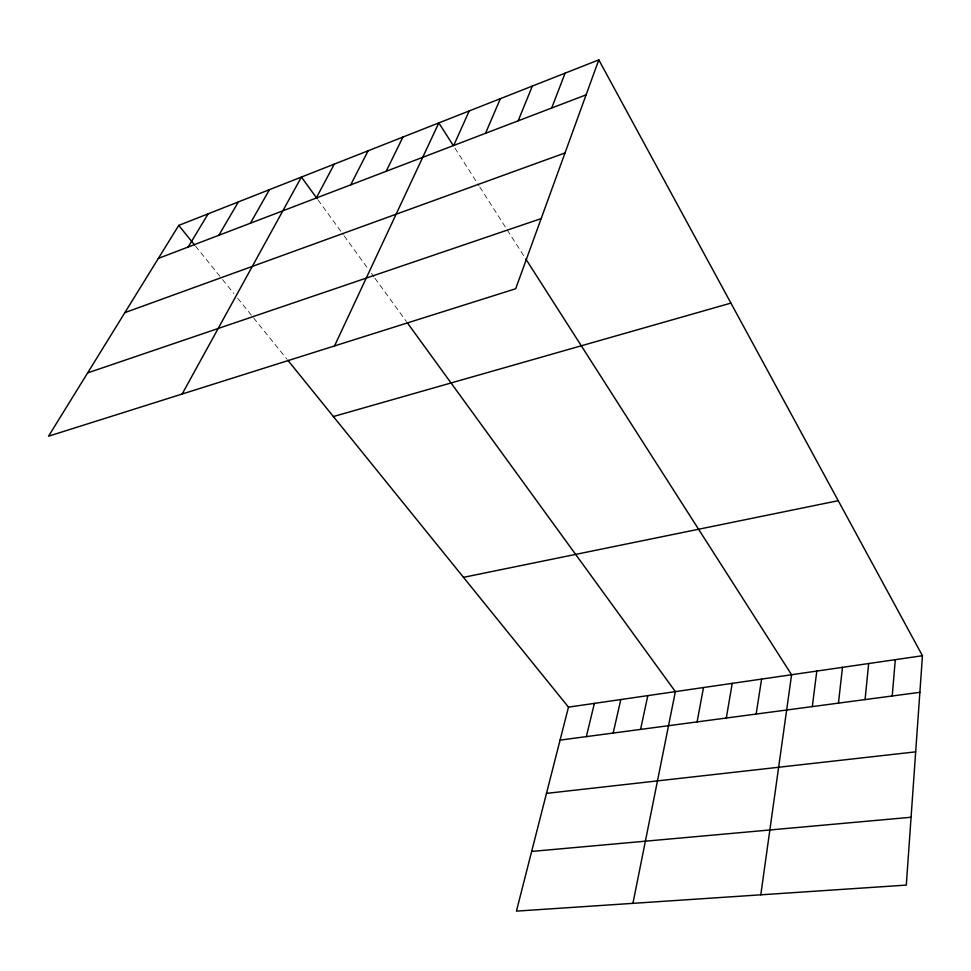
<?xml version="1.0" encoding="UTF-8"?>
<svg xmlns="http://www.w3.org/2000/svg" width="971" height="971" viewBox="0 0 971 971"><rect width="100%" height="100%" fill="white"/><g stroke="black" fill="none" stroke-linecap="round" stroke-linejoin="round"><path stroke-width="0.73" stroke-dasharray="4.86 3.64" d="M195.462 246.076L221.619 278.41M222.553 279.563L233.877 293.558M237.652 298.231L252.678 316.801M253.601 317.942L286.846 359.039M317.93 199.808L343.249 234.63M344.122 235.832L367.851 268.506M371.395 273.361L374.053 277.026M374.94 278.252L406.424 321.559M454.877 148.029L478.982 185.752M479.795 187.015L524.279 256.599"/><path stroke-width="1.46" d="M598.804 59.874L515.686 288.751L48.55 436.197L178.737 225.406L598.804 59.874L922.45 655.728L906.295 885.103L516.426 911.126L568.484 707.143L287.78 360.18M892.215 695.989L895.298 659.673M865.076 699.593L868.657 663.545M838.446 703.125L842.488 667.344M812.302 706.597L816.805 671.07M760.791 894.813L791.583 674.736L525.845 259.051M756.142 714.061L761.592 679.093M726.308 718.03L732.231 683.353M697.105 721.902L703.502 687.529M632.922 903.358L675.367 691.619L407.286 322.748M640.557 729.415L647.815 695.624M613.174 733.056L620.821 699.545M586.35 736.613L594.386 703.38M551.674 108.012L565.134 73.141M518.162 120.829L532.339 86.055M485.524 133.306L500.368 98.654M453.724 145.468L469.211 110.937M334.522 345.931L438.819 122.916L453.263 145.516M386.167 171.297L402.941 137.057M350.701 184.866L368.106 150.784M316.279 198.023L334.279 164.111M182.147 394.032L301.398 177.062L317.056 198.606M250.397 223.221L269.453 189.661M218.839 235.285L238.381 201.895M188.168 247.01L208.158 213.814M158.346 258.42L586.108 94.842M124.871 312.626L565.001 152.957M87.645 372.9L541.163 218.596M333.369 416.547L730.92 303.098M463.458 577.344L838.24 500.684M568.484 707.143L922.45 655.728M560.073 740.108L919.877 692.311M546.479 793.38L915.677 751.845M531.659 851.433L911.065 817.254M178.737 225.406L194.528 244.923"/></g></svg>
